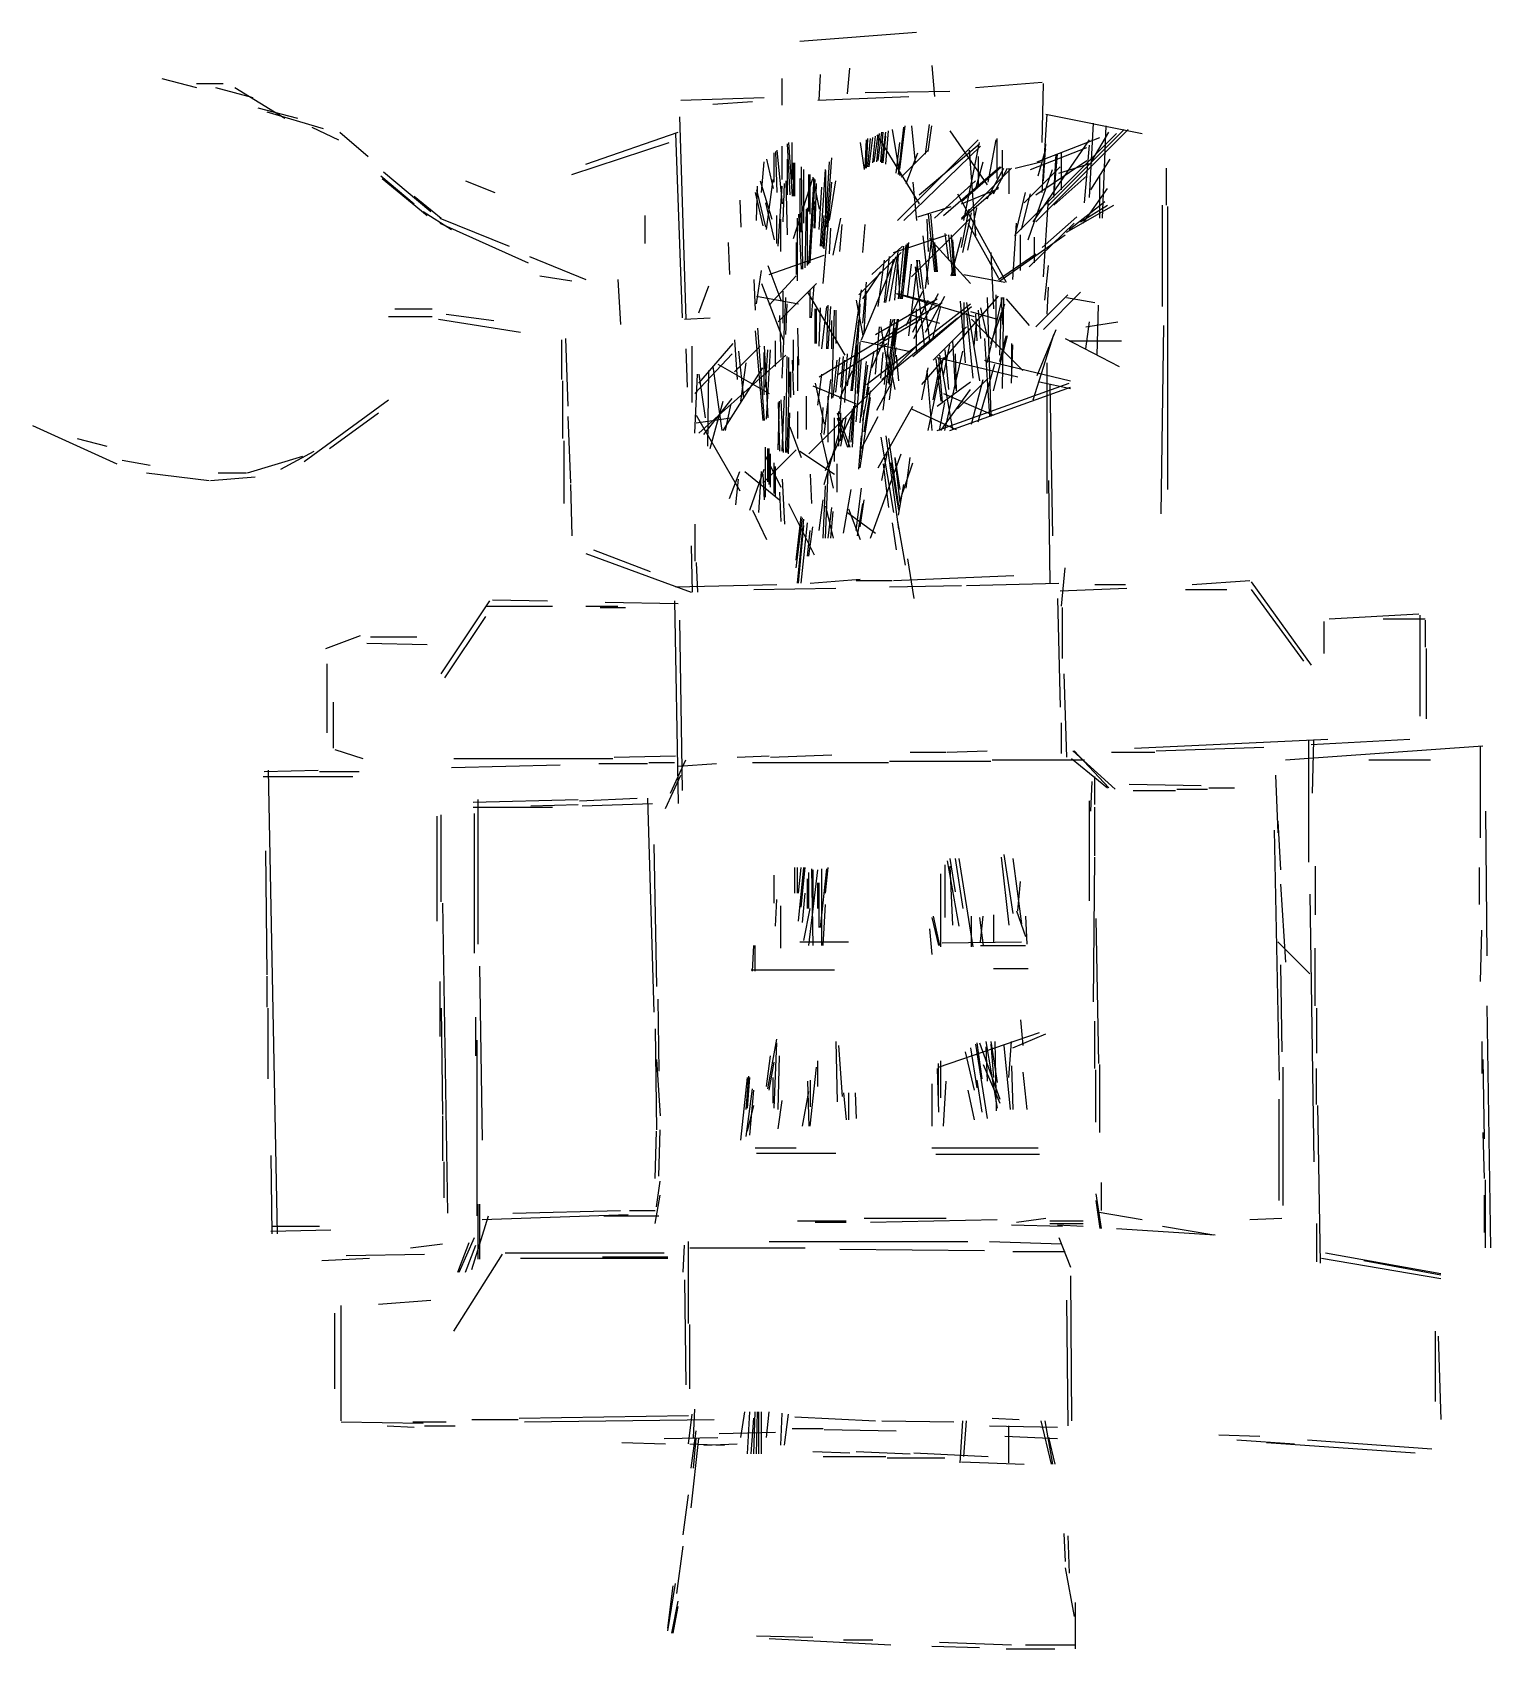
# Model space of a CAD drawing. Header units: metres. Extents: x 1 to 286, y 677 to 993.
import ezdxf

# ---------------------------------------------------------------- set-up
doc = ezdxf.new("R2010")
doc.units = ezdxf.units.M
for name, color, linetype in [('BRIDGE', 6, 'Continuous'), ('CREASE', 3, 'Continuous'), ('CUT', 7, 'Continuous'), ('FOLD', 1, 'Continuous'), ('SLOT', 5, 'Continuous')]:
    doc.layers.add(name, color=color, linetype=linetype)

msp = doc.modelspace()

# ---------------------------------------------------------------- linework, layer by layer
at = {"layer": 'BRIDGE'}
for p, q in [((185, 962), (186.5, 967.5)), ((77.25, 957.75), (82.75, 954.25)), ((159.25, 895), (160.75, 903.5)), ((162, 894.5), (163, 900.75)), ((127, 849.5), (134.5, 850)), ((244, 838.75), (244.5, 829.25)), ((186, 814.5), (194.75, 814.5)), ((57.5, 753), (66.75, 753.5))]:
    msp.add_line(p, q, dxfattribs=at)
at = {"layer": 'CREASE'}
for p, q in [((154.5, 979.5), (154.75, 984.5)), ((36.75, 982), (44, 980)), ((40.5, 982), (50.25, 976)), ((147.25, 978.5), (147.25, 983.75)), ((198, 971.25), (198.25, 982.75)), ((133.75, 978.75), (141.5, 979.25)), ((45, 978), (52.75, 976)), ((127.25, 976.25), (128.5, 936.75)), ((198, 961.5), (199, 976.75)), ((61, 973.25), (66.5, 968.5)), ((164.25, 966.5), (165, 972.25)), ((166, 967.75), (166.75, 973.25)), ((166.5, 967.5), (167, 973.25)), ((166.75, 967.25), (167.5, 973.25)), ((168.75, 973.75), (170.25, 964.75)), ((170, 965), (171, 974.25)), ((170.25, 966), (171.25, 974.5)), ((180, 973.5), (187.25, 963)), ((187.5, 963.5), (189, 971.75)), ((189.25, 964.25), (189.25, 972)), ((106.25, 965), (125.25, 971.25)), ((146, 969.5), (146.25, 961.5)), ((146.25, 969.75), (147.25, 959.25)), ((147.25, 964), (147.25, 970.5)), ((148.25, 971), (148.75, 961)), ((148.5, 971.25), (149.25, 960.75)), ((170.5, 964.5), (175.75, 969.75)), ((197.25, 964.75), (198.75, 970)), ((198.25, 963.75), (198.75, 971)), ((200.25, 960.5), (201, 969)), ((200.25, 961), (200.75, 969)), ((206.25, 959.5), (207.25, 970.75)), ((69.5, 965.5), (78.75, 957.75)), ((143.25, 961.5), (143.75, 967.5)), ((151.5, 955.5), (151.5, 966)), ((155.75, 965.75), (155.75, 956.5)), ((178.75, 957), (189.75, 966.5)), ((182.25, 959.75), (190, 966.5)), ((188.5, 961.25), (191.25, 966.25)), ((194.5, 959.5), (201.5, 966.5)), ((196.75, 961), (206.75, 967.75)), ((222.25, 959), (222.25, 966.25)), ((69, 964.75), (75.5, 959.25)), ((69.25, 964.25), (78, 957)), ((85.5, 963.75), (91.25, 961.5)), ((142.25, 956), (142.5, 962.75)), ((143, 963.75), (145.25, 956.25)), ((144.25, 954.25), (145.5, 964)), ((146.5, 951), (147.25, 962.75)), ((147.5, 955.75), (147.75, 963.25)), ((148, 963.75), (148.25, 953.25)), ((149.5, 952.5), (153.25, 964.25)), ((150.75, 964.25), (150.75, 953.75)), ((152.75, 957.25), (152.75, 965)), ((153.75, 954.5), (154, 963.25)), ((154.5, 954.25), (155, 962.5)), ((156.5, 956), (157.75, 963.75)), ((172.75, 963.5), (173.5, 956)), ((177, 956.5), (185, 963.75)), ((182.25, 956.25), (189.5, 962.5)), ((200.25, 959), (206.75, 964.75)), ((209.25, 956.5), (209.25, 964.75)), ((139, 960), (139.25, 954.75)), ((182.25, 959.25), (189.5, 962.25)), ((192.75, 953), (194.75, 961.5)), ((203.25, 954.25), (210.25, 959.75)), ((206, 955.5), (210.75, 962.25)), ((120.5, 957), (120.5, 951.5)), ((150.25, 944.25), (150.25, 956.5)), ((150.5, 957.25), (151, 946.5)), ((151, 953.75), (151.25, 958.75)), ((151.75, 946.75), (152, 958.25)), ((152.25, 947.25), (152.25, 958.5)), ((175.75, 957.25), (177, 946)), ((176.25, 957.25), (177.25, 946)), ((182.25, 950.75), (183.75, 958.25)), ((182.5, 949.75), (184.25, 957.5)), ((183.5, 950.25), (185.25, 958.5)), ((198, 950.75), (204.75, 956.75)), ((202.75, 953.75), (212, 959)), ((222.5, 903.5), (222.5, 958.75)), ((80.5, 955.5), (97.75, 947.75)), ((156.5, 949.5), (156.75, 954.5)), ((169, 949.75), (179.5, 953.25)), ((174.75, 953), (175.75, 943.5)), ((179.75, 953.25), (180.5, 945.25)), ((180.25, 953.25), (180.75, 945.25)), ((195.5, 947), (204.25, 955.5)), ((136.75, 951.75), (137, 945.5)), ((162.25, 941.5), (170.5, 949.75)), ((164.75, 945.5), (170.75, 951)), ((168.25, 940.25), (170, 950.25)), ((170, 940.75), (171, 951)), ((170.5, 940.75), (171.5, 951.25)), ((170.75, 940.75), (172, 951.75)), ((171, 944), (171.75, 951.5)), ((175.25, 942.75), (176.5, 952.5)), ((176, 952.5), (184, 943.75)), ((180.25, 945.25), (182.25, 952.75)), ((188, 949.75), (188.5, 938.75)), ((98, 949), (109, 944.5)), ((144.75, 945.5), (155.5, 949.25)), ((166, 939.25), (167.25, 948.25)), ((167.25, 940), (168.25, 949)), ((167.5, 940), (169, 948.5)), ((169.25, 940.5), (170, 949.25)), ((173.25, 947), (175, 931.75)), ((189.5, 944.5), (196.75, 949.5)), ((198.5, 940.5), (199.25, 947.25)), ((115.25, 944.5), (115.75, 935.75)), ((141.75, 944.5), (142, 938.5)), ((142.25, 939.75), (143.25, 946.25)), ((143.25, 943.75), (147.5, 932.75)), ((144.75, 939.5), (150, 945.25)), ((146.5, 936.25), (154, 943.75)), ((163, 936), (163.75, 944)), ((182.75, 945.5), (190.75, 944)), ((131, 938), (133, 943.25)), ((142.25, 941.25), (150.5, 939.75)), ((152.25, 942), (159.5, 929.75)), ((161.75, 940.5), (163, 933.5)), ((163.25, 934), (163.75, 942.25)), ((169.75, 941.75), (177.5, 939.75)), ((173, 933), (177.75, 941.75)), ((174.5, 924), (189.5, 941.25)), ((175.25, 934.25), (179, 941.25)), ((182, 940.25), (183, 928.25)), ((189, 931.25), (189, 941.5)), ((196.75, 935.25), (203, 941.5)), ((198.25, 934.75), (205.5, 942)), ((202.75, 941), (208.25, 940)), ((70.5, 937.25), (79, 937.25)), ((146.75, 937.5), (147, 929.25)), ((154.5, 931.5), (154.75, 939)), ((155, 931), (156, 939.25)), ((156, 931), (156.25, 939.5)), ((156.25, 931), (156.75, 939.25)), ((173.5, 930.25), (173.5, 938.75)), ((186, 939), (187.25, 933.25)), ((188, 932), (190.75, 939.75)), ((189.75, 929.75), (190, 938)), ((208.75, 929.75), (209, 939.5)), ((80.25, 936.75), (96.25, 934.25)), ((128.25, 936.75), (133.25, 937)), ((157, 931), (157, 936.5)), ((164.75, 927.25), (169, 936.75)), ((165.5, 926), (166.25, 935.25)), ((166.25, 932), (174.25, 936.75)), ((166.5, 935.25), (168, 926.25)), ((168, 924.25), (169.25, 935)), ((168.25, 924), (170, 936.75)), ((197, 925.75), (200.75, 934.75)), ((105, 933), (105.5, 919.75)), ((128.5, 931), (128.75, 923.5)), ((138, 932.75), (138.5, 925)), ((138, 926.5), (143, 931.5)), ((143.75, 931.5), (144.5, 917.5)), ((158.25, 926), (167.75, 932)), ((161, 922.75), (162, 931.75)), ((162, 922.25), (162.5, 932.25)), ((162.5, 932.5), (172, 930.5)), ((168.25, 921), (169.5, 931.25)), ((179, 930.75), (179.75, 923)), ((180.5, 932.5), (181, 923.25)), ((188.5, 922.75), (191.25, 933.5)), ((189.75, 928.5), (191, 933.5)), ((192, 924.25), (192.25, 931.75)), ((203.25, 932.5), (213.5, 932.5)), ((130.25, 922.25), (137.5, 930)), ((131, 914.5), (148, 929.75)), ((134.75, 928), (144.75, 922.25)), ((138.75, 930.5), (139.75, 921.25)), ((139.25, 920.75), (140.25, 928.25)), ((143.75, 922), (143.75, 930.25)), ((149.25, 928.75), (149.5, 922)), ((158.5, 918.25), (159.5, 928.75)), ((159.5, 920.5), (160, 930)), ((161.75, 916.75), (162.75, 929)), ((162.5, 916.5), (163.75, 928.5)), ((162.75, 917.75), (164, 927.75)), ((163.75, 922), (165.25, 930.5)), ((167.75, 930.5), (169.25, 923)), ((169.5, 929.75), (170, 924.75)), ((177.25, 929), (178.25, 920.75)), ((177.75, 929.25), (178.5, 920.5)), ((185.5, 916.75), (188.75, 928)), ((186.75, 928.75), (203.5, 924.75)), ((130.25, 914.5), (130.75, 926)), ((131, 926), (132.25, 917.5)), ((155.5, 914.25), (156.75, 925)), ((174.5, 921), (175.75, 927.25)), ((175.5, 926.75), (176.5, 915)), ((177.5, 919.75), (184, 924.5)), ((181.5, 919.25), (187.5, 925.25)), ((184.25, 916.25), (186.5, 925)), ((197.5, 924.5), (203.5, 923.25)), ((147.25, 911), (147.75, 921.75)), ((153.25, 923.75), (161.75, 920.25)), ((153.75, 924.25), (155.5, 916.25)), ((156.25, 912.75), (156.25, 921.75)), ((163.25, 914.75), (164.5, 922.75)), ((178.25, 915), (184, 923)), ((178.75, 922.25), (188.5, 918)), ((180, 915), (203.5, 923.5)), ((199.5, 924), (200, 894.5)), ((59, 911.5), (68.5, 918.5)), ((132, 914.25), (137.5, 921.25)), ((133.25, 911.5), (135.75, 920.75)), ((146.5, 911.25), (146.75, 920.75)), ((146.5, 920.5), (146.75, 911)), ((147, 921), (147.5, 910.75)), ((148.5, 910.5), (148.75, 918.5)), ((160.25, 911.75), (161, 919.25)), ((162.5, 909.5), (163.25, 919)), ((172.5, 919.25), (181.25, 915.25)), ((178, 915), (179, 920.5)), ((1, 916), (17.5, 908.5)), ((105.5, 917.75), (106, 904.75)), ((130.5, 916.5), (137.25, 917.5)), ((157.5, 909), (157.5, 917.5)), ((168, 913.5), (170, 900.25)), ((49.5, 907.5), (56, 911)), ((143.5, 904.75), (150, 911.25)), ((144, 902), (144, 911.75)), ((144.5, 905), (144.5, 911.5)), ((144.75, 904.5), (144.75, 911.5)), ((145.75, 902.75), (145.75, 908.75)), ((150.75, 911), (157.5, 906.5)), ((168.5, 908.75), (170, 899.5)), ((169.25, 909.5), (170.25, 901)), ((170.25, 901.25), (172.75, 908.75)), ((171.5, 903.75), (172.25, 909.75)), ((23.25, 906.75), (35.5, 905.25)), ((35.75, 905.25), (44.5, 906)), ((137, 901.75), (139, 907)), ((140, 907), (146.75, 901.5)), ((141, 899.5), (143.75, 907.5)), ((142.75, 899), (143.25, 907)), ((147.25, 905.5), (147.75, 896.75)), ((167, 908.5), (168, 900)), ((106, 904.5), (106.25, 894.5)), ((155.25, 894), (155.75, 904.25)), ((161.75, 895.5), (162.75, 903.75)), ((170, 898.5), (171, 904.5)), ((148.5, 900.75), (153.5, 890.75)), ((162.5, 896.25), (163.25, 901.5)), ((130.25, 896.75), (130.25, 889.5)), ((150, 889.75), (151, 898.25)), ((150, 888.25), (151.25, 898)), ((150.5, 885.25), (151.5, 896.5)), ((151, 885.25), (152.25, 897)), ((169.75, 897.25), (171.25, 888.75)), ((171.75, 890), (173, 882.25)), ((130.5, 889.25), (130.75, 883.5)), ((201.75, 880.75), (202.5, 888.25)), ((141.75, 884), (157.75, 884.25)), ((161.75, 885.75), (168.75, 885.75)), ((168.25, 884.5), (182.25, 884.75)), ((183.25, 884.75), (201.25, 885.25)), ((201.5, 883.75), (214.5, 884.25)), ((226, 884), (234, 884)), ((238.75, 884), (249, 870)), ((89.5, 880.75), (102.5, 880.75)), ((109, 880.75), (115.25, 880.75)), ((111.75, 880.5), (116.75, 880.5)), ((202, 870.5), (202, 880.5)), ((81.5, 866.75), (89.5, 878.75)), ((127.25, 878), (127.75, 844.75)), ((253, 871.5), (253, 877.75)), ((264.5, 878.25), (272.75, 878.25)), ((272.75, 878), (272.75, 872.75)), ((58.25, 872.5), (65, 875)), ((66.25, 873.5), (78, 873.25)), ((273, 858.75), (273, 872.5)), ((202.25, 867.5), (202.75, 851.25)), ((59.75, 853), (59.75, 862)), ((204, 852.5), (212.25, 845)), ((204.25, 852.5), (211, 845.25)), ((211.5, 852.25), (220, 852.25)), ((220.25, 852.5), (241.25, 853.25)), ((250, 830.75), (250, 854.5)), ((250.5, 853.75), (269.75, 854.75)), ((250.75, 844.25), (251, 854.5)), ((283.5, 835.5), (283.5, 853.5)), ((47, 848.75), (48.75, 758.25)), ((82.75, 849.25), (104, 849.75)), ((111.5, 850), (121, 850)), ((121.25, 850.25), (126.25, 850.25)), ((125.5, 844.25), (128.5, 850.75)), ((145, 851.25), (157, 851.75)), ((168.25, 850.5), (188, 850.5)), ((203.75, 851), (210.75, 845.25)), ((261.75, 850.75), (273.75, 850.75)), ((46, 847.5), (63.5, 847.5)), ((207.5, 840.75), (207.75, 846.5)), ((208.25, 842), (208.25, 847.5)), ((243.5, 847.75), (244, 836.5)), ((88, 814.75), (88, 843)), ((215.75, 844.75), (224, 844.75)), ((224.25, 845), (230.25, 845)), ((230.5, 845.25), (235.5, 845.25)), ((80.75, 823), (80.75, 840)), ((87, 841.5), (102.5, 841.5)), ((98.25, 841.75), (107.5, 842)), ((108.25, 841.75), (122, 842.25)), ((208.25, 832), (208.25, 841.5)), ((284.5, 840.75), (284.75, 812.5)), ((122.25, 834.25), (122.75, 806.5)), ((179.5, 831), (181.75, 818.25)), ((190.5, 832.25), (192.25, 820.75)), ((208, 803.5), (208.25, 831.75)), ((251.25, 830), (251.25, 820.5)), ((150.5, 819.25), (151.5, 829.75)), ((151, 822), (151.75, 829.75)), ((152.25, 821.75), (152.25, 827.5)), ((152.5, 821.75), (152.5, 828.75)), ((154.25, 821.75), (154.25, 826.75)), ((154.5, 818), (154.5, 826.75)), ((154.75, 818), (156, 829.5)), ((193.25, 821.25), (193.75, 827)), ((244.5, 826.5), (245.5, 811.25)), ((81, 822.75), (82, 762.25)), ((147, 814), (147, 822.25)), ((151.5, 815.5), (152.75, 821.75)), ((155.25, 814.5), (155.75, 822.5)), ((185.75, 820), (186.5, 814.5)), ((194.75, 820.25), (195, 814.75)), ((208.5, 819.75), (209, 791.5)), ((283.5, 807.5), (283.75, 817.5)), ((244, 815.25), (250.25, 809)), ((251.25, 802.75), (251.25, 814)), ((88.25, 810.5), (88.75, 776.5)), ((188.5, 810), (195.25, 810)), ((244.5, 810.75), (244.75, 793.75)), ((123, 804), (123.25, 790)), ((251.5, 802.25), (251.5, 793.5)), ((284.75, 802.75), (285.5, 755.5)), ((193.75, 800), (194.25, 795)), ((144.5, 786.5), (146.25, 796.25)), ((177.75, 790.75), (197.5, 797.5)), ((185.75, 795.5), (189.75, 784.5)), ((188, 795.75), (189.25, 787.75)), ((191.5, 788.75), (192, 795.75)), ((192.25, 794.5), (198.75, 797.25)), ((283.75, 795.75), (283.75, 789.5)), ((122.75, 792.25), (123.5, 781.25)), ((146.5, 782.5), (146.75, 793)), ((158.25, 795), (159, 785)), ((183, 793.75), (184.75, 786.25)), ((184, 794.5), (185.25, 786.75)), ((139.25, 776.5), (140.5, 788.75)), ((144.75, 786.25), (145.75, 791.75)), ((152.75, 779.25), (154, 790.75)), ((177.5, 790.5), (177.75, 782)), ((177.75, 785), (177.75, 791.5)), ((186.5, 791.25), (189.75, 783.75)), ((192, 791), (192.25, 782.5)), ((209.25, 778), (209.25, 791.25)), ((245, 763.75), (245, 790.75)), ((251.5, 783.5), (251.5, 790.5)), ((140.25, 777.25), (141.5, 786.5)), ((141, 777.5), (141.75, 786.25)), ((152.25, 788), (152.5, 779.25)), ((152.75, 788.25), (152.75, 783)), ((159.25, 785.75), (159.75, 780.5)), ((161.5, 785.75), (161.75, 780.75)), ((178.75, 779.25), (179.25, 788)), ((140.5, 778.25), (141.75, 783.25)), ((146.5, 778.75), (147.25, 784.25)), ((251.75, 783.25), (252.25, 752.5)), ((123.25, 769.5), (123.5, 778.5)), ((284, 778), (284.25, 769)), ((142, 775), (150, 775)), ((122.75, 763.5), (123.5, 768.5)), ((209.5, 768.25), (209.5, 762.75)), ((284.5, 755.5), (284.5, 768.75)), ((88, 753.25), (88, 764)), ((88.25, 764), (88.25, 753.25)), ((122.5, 760.25), (123.5, 765.75)), ((208.5, 766), (209.5, 759.25)), ((284.25, 765.75), (284.25, 758.5)), ((86.75, 751.25), (90, 761.75)), ((88.75, 761), (117.25, 762)), ((112.5, 761.75), (123.25, 761.75)), ((150.25, 760.75), (159.75, 760.75)), ((164.5, 760.5), (189.25, 761)), ((208.75, 762.5), (217.5, 761)), ((238.5, 761), (244.75, 761.25)), ((47.5, 758.75), (59.25, 759)), ((47.75, 759.75), (57, 759.75)), ((84.25, 750.75), (87.25, 757.5)), ((192, 760), (202, 759.75)), ((199.5, 760.25), (206, 760.25)), ((212.5, 759.25), (231.75, 758)), ((221.5, 759.75), (231.5, 758)), ((62.25, 754), (77.5, 754.25)), ((85.5, 750.75), (87.5, 756)), ((129, 740.75), (129, 756.75)), ((129.25, 755.5), (151.75, 755.5)), ((158.5, 755.25), (186.75, 755)), ((192.25, 754.75), (202.5, 754.75)), ((96.25, 753.5), (125, 753.5)), ((112.25, 753.75), (125, 753.75)), ((252.5, 753.5), (275.75, 749.5)), ((203.5, 750), (203.75, 721.75)), ((61.25, 721.75), (61.25, 744.25)), ((129.25, 728), (129.25, 740.5)), ((275.25, 738.25), (275.75, 722)), ((129, 717.25), (129.75, 723)), ((130, 718.5), (130.25, 724)), ((140.5, 715.25), (141, 723.5)), ((141.75, 715.25), (142, 723.5)), ((142.25, 715.25), (142.5, 723.5)), ((142.75, 715.25), (142.75, 723.5)), ((143.25, 715.25), (143.25, 723.5)), ((147.75, 717), (148.5, 723)), ((70.25, 720.75), (75.5, 720.5)), ((77.5, 720.75), (83.5, 720.75)), ((86.75, 722), (95.75, 722)), ((129.5, 712.5), (130.5, 719.75)), ((182, 713.5), (182.5, 721.75)), ((197.75, 721.75), (199.75, 713.25)), ((198.5, 721.75), (200, 713.25)), ((116, 717.5), (124.5, 717.25)), ((129.25, 717.25), (136, 717)), ((130, 712.5), (130.5, 718.25)), ((132, 717), (138.5, 717.25)), ((236, 718), (247.25, 717.25)), ((241.75, 717.5), (270.75, 715.5)), ((155.25, 714.75), (167.5, 714.75)), ((167.75, 714.5), (179, 714.5)), ((182.25, 713.75), (194.5, 713.25)), ((203, 699.25), (203.25, 692)), ((126.75, 688), (128, 697.25)), ((202.5, 693), (204.25, 683.5)), ((125.75, 680.25), (127, 686.5)), ((126, 680.25), (127, 685.5)), ((204.5, 677.25), (204.5, 686.25)), ((144.75, 679.25), (168.5, 678)), ((176.5, 677.75), (185.75, 677.5)), ((191, 677.25), (200.5, 677.25)), ((194.75, 678), (204.5, 678))]:
    msp.add_line(p, q, dxfattribs=at)
at = {"layer": 'CUT'}
for p, q in [((207.25, 960.5), (208, 975)), ((165.75, 972.75), (174, 959.25)), ((169.75, 956), (185.5, 971.75)), ((193, 953.5), (212.5, 973)), ((196.25, 955.75), (207.25, 971.75)), ((196.75, 955.75), (214.75, 973.75)), ((197, 967.5), (209.25, 972.25)), ((199.25, 959), (214, 973.75)), ((209.75, 956.5), (210.5, 974.5)), ((171, 956), (186, 970.5)), ((182.75, 956), (185.75, 971.25)), ((183.75, 969.75), (185, 953)), ((151, 966.5), (151.25, 946.5)), ((154.75, 951), (155.75, 966)), ((155.5, 950.5), (156.5, 967.5)), ((156, 954.75), (157, 968.25)), ((182.25, 956.5), (192, 966.25)), ((195.25, 952.25), (200, 966)), ((152.5, 947.5), (153.5, 964.25)), ((152.75, 947.75), (153.75, 964)), ((155.25, 943.75), (157, 963.5)), ((181.5, 961.25), (191, 944)), ((198.25, 945), (199.25, 960.25)), ((172.5, 945), (184, 956.5)), ((189.75, 944.25), (202.5, 953.25)), ((192.25, 944.5), (193, 955.5)), ((162.75, 932.75), (169.5, 949)), ((172, 933.5), (173.75, 948.25)), ((174, 948.25), (176, 932.5)), ((147.25, 925.25), (148, 941)), ((160, 923.75), (162.75, 942.5)), ((165.5, 933.75), (177.5, 940.75)), ((169.5, 941.75), (184.75, 937.25)), ((187.25, 941), (188, 917.75)), ((187.25, 928.25), (190.25, 941)), ((190.25, 923.25), (190.5, 941)), ((154.5, 925.5), (178.5, 940)), ((157, 921.25), (157.5, 938.5)), ((161, 911.75), (162.5, 939.75)), ((163.75, 924), (184, 939.75)), ((172.75, 929.5), (184.25, 939.25)), ((183.25, 940), (185.75, 924.75)), ((183.25, 938), (184.5, 925.25)), ((142, 934.5), (143.5, 917)), ((142.5, 935), (143.75, 917)), ((160.75, 922.75), (162.25, 936.5)), ((167, 919), (169.25, 936.75)), ((167.25, 924), (168.5, 936.75)), ((176.75, 928.75), (183.25, 935.25)), ((184.25, 936.75), (194.25, 926.75)), ((131, 924.25), (137.75, 932)), ((144.25, 917.25), (145, 930.75)), ((152.5, 910.5), (174.25, 932.25)), ((186.75, 933), (187.75, 917.75)), ((196.25, 921), (200.25, 933.75)), ((202.5, 933), (213, 927.5)), ((148, 910.75), (148.25, 929.5)), ((175.75, 915), (178.75, 929.25)), ((177.5, 929.25), (193.25, 925.5)), ((178, 929.75), (180.5, 915.25)), ((179, 915), (182.5, 930.5)), ((199, 902.75), (199, 928.25)), ((132.75, 912), (133, 926.75)), ((133.75, 927.5), (135.5, 915)), ((135.75, 915), (143.5, 927.25)), ((148.25, 910.75), (148.75, 926.5)), ((162.5, 907.75), (164.5, 921.5)), ((177.5, 915), (203.25, 924.25)), ((166, 907.75), (172.75, 919.75)), ((130.5, 918), (139, 903.25)), ((155.5, 904.5), (159.25, 917.5)), ((166.5, 913.75), (169, 899)), ((167.5, 914), (170, 895.75)), ((164.5, 894), (170.5, 910.5)), ((155.75, 894), (156.25, 907)), ((150.25, 885.25), (151.5, 897.75)), ((109, 891), (129.5, 883.5)), ((80.75, 867.5), (90.25, 881.75)), ((112.75, 881.5), (127, 881.25)), ((245.5, 850.75), (284, 853.5)), ((141.5, 850.25), (168, 850.25)), ((57, 848.5), (64.75, 848.5)), ((181, 831.5), (182.5, 821.75)), ((190, 831.75), (191.5, 818.5)), ((192.25, 831.5), (194, 818.75)), ((152.5, 814.5), (154.25, 829.25)), ((155, 814.5), (155, 829.5)), ((178.25, 814.25), (178.25, 828.5)), ((150.75, 815.25), (160.25, 815.25)), ((178.5, 815), (194, 815.25)), ((141.25, 809.75), (157.5, 809.75)), ((122.5, 798.25), (122.75, 778.5)), ((145.75, 782.75), (146.25, 795.5)), ((185, 795.25), (187.25, 780.75)), ((187, 795.75), (189.25, 782.75)), ((188.75, 795.75), (189, 782.25)), ((190.5, 795), (191.75, 782.5)), ((142.25, 774), (157.75, 774)), ((163.25, 761.25), (179.25, 761.25)), ((83.25, 739.25), (92.75, 754.25)), ((144.75, 756.75), (183.5, 756.75)), ((187.75, 756.75), (201.75, 756.25)), ((97, 721.5), (134, 722)), ((155.5, 720), (169.5, 719.75)), ((187.75, 720.75), (201, 720.5)), ((124.25, 718.25), (134.75, 718.5)), ((190.75, 718.75), (201, 718.25)), ((161.75, 715.75), (172.25, 715.25)), ((173, 715.5), (187.5, 714.75)), ((178, 678.5), (192, 678))]:
    msp.add_line(p, q, dxfattribs=at)
at = {"layer": 'FOLD'}
for p, q in [((150.75, 991), (173.5, 992.75)), ((26.25, 983.75), (33, 982)), ((33, 982.75), (38.25, 982.75)), ((163.5, 981), (180, 981.25)), ((185, 982), (198, 983)), ((127.5, 979.5), (143.75, 980)), ((154.25, 979.5), (172, 980.25)), ((46.75, 977.25), (57.75, 974)), ((198.75, 976.75), (217.5, 973)), ((55.5, 974.25), (60.75, 971.75)), ((109, 967), (127, 973.25)), ((126.5, 973), (127.75, 937)), ((174, 961), (185.75, 971)), ((75.5, 960.75), (80.75, 956.5)), ((80.5, 956.5), (94, 951)), ((157.25, 949.25), (158.75, 956.5)), ((221.5, 939.25), (221.5, 959)), ((71.75, 938.75), (79, 938.75)), ((81.75, 937.75), (91, 936.5)), ((184, 938.25), (189.25, 936.75)), ((166.75, 925), (181.5, 937)), ((221.25, 898.75), (221.75, 935.5)), ((104.25, 932.75), (104.25, 925)), ((129.75, 920.5), (129.75, 931.5)), ((104.5, 913.5), (104.5, 924.75)), ((54, 909), (70.5, 921)), ((155.75, 907.25), (161.75, 920)), ((9.75, 913.5), (15.5, 912)), ((104.75, 900.75), (104.75, 913)), ((18.5, 909.25), (24, 908.25)), ((43, 906.75), (53.75, 910)), ((37.25, 906.75), (42.75, 906.75)), ((199.25, 905.25), (199.5, 885.25)), ((110.5, 891.75), (121.5, 887.5)), ((129.5, 892.5), (129.75, 883.5)), ((169, 885.75), (192.5, 886.75)), ((126.5, 884.5), (146.25, 885)), ((152.75, 885.25), (162.5, 886)), ((208.25, 885), (214.25, 885)), ((227.25, 885), (238.5, 885.75)), ((238.75, 885.5), (250.5, 869.25)), ((90.75, 882), (101.5, 881.75)), ((126.25, 881.75), (127, 842.25)), ((201, 882.25), (201.5, 861)), ((254, 878.25), (271.5, 879.25)), ((271.75, 859.25), (271.75, 879)), ((67, 874.75), (76, 874.75)), ((58.5, 856), (58.5, 869.5)), ((201.75, 852), (201.75, 858)), ((172.25, 852.25), (179.25, 852.25)), ((179.5, 852.25), (187.25, 852.5)), ((216, 853), (253.75, 854.75)), ((46.25, 848.5), (56.75, 848.75)), ((83.25, 851), (114.25, 851)), ((114.5, 851.25), (126.5, 851.5)), ((138.5, 851.25), (144.75, 851.5)), ((188.25, 850.75), (206.25, 850.75)), ((215, 846), (229, 845.75)), ((87, 842.5), (107.5, 843)), ((107.75, 842.75), (119, 843.25)), ((121, 843.25), (122.25, 801.5)), ((207.25, 823.25), (207.25, 842.75)), ((80, 819.25), (80, 839.75)), ((87.25, 813), (87.25, 840.25)), ((243.25, 837), (244.25, 788.25)), ((46.5, 833), (46.75, 808.75)), ((181.75, 831.5), (184.5, 814.25)), ((153, 829.5), (153.25, 814.5)), ((283.25, 829.75), (283.25, 822.5)), ((250.25, 824.5), (251, 772.25)), ((176, 817.75), (176.5, 812.75)), ((46.75, 808.5), (46.75, 802.5)), ((80.5, 807.5), (80.5, 796.75)), ((47, 788.5), (47, 802.25)), ((80.75, 802.25), (81, 781.5)), ((87.5, 793), (87.5, 800.5)), ((208.25, 790.5), (208.25, 799.75)), ((87.75, 761.75), (87.75, 796)), ((284, 792.25), (284.25, 776.75)), ((208.5, 780), (208.5, 790.25)), ((176.5, 787.5), (176.5, 779.25)), ((244.25, 764.75), (244.25, 784.5)), ((81, 781.25), (81, 772.5)), ((122.5, 769), (122.75, 778.25)), ((47.5, 773.5), (47.75, 758.25)), ((176.5, 775), (197.25, 775)), ((177.25, 773.75), (197.5, 773.75)), ((81.25, 772.25), (81.25, 765.25)), ((94.75, 762.25), (115.75, 762.75)), ((117.5, 762.75), (122.5, 762.75)), ((193, 760.5), (198.75, 761.25)), ((74.75, 755.5), (81, 756.25)), ((93.25, 754.5), (124.25, 754.5)), ((128, 750.75), (128.25, 756)), ((253.25, 754.5), (275.75, 750.5)), ((260.75, 753), (275.75, 750.25)), ((128.25, 749.25), (128.5, 728.75)), ((68.5, 744.5), (78.75, 745.25)), ((202.75, 745.25), (203, 720.75)), ((60, 728), (60, 742.75)), ((274.75, 725.5), (274.75, 739.25)), ((96, 722.25), (129, 722.75)), ((149.75, 722.5), (165.5, 721.75)), ((61.25, 721.5), (77.25, 721.25)), ((75.25, 721.5), (81.75, 721.5)), ((141.25, 715.25), (141.75, 722.25)), ((166.75, 721.75), (180.75, 721.5)), ((188.25, 722.25), (193.5, 722)), ((129.5, 704.75), (131, 718.25)), ((232.5, 719), (240.5, 718.75)), ((249.75, 718), (274, 716.25)), ((128, 699.5), (129, 707.25)), ((202.25, 699.75), (202.5, 694.25)), ((125, 680.75), (126.5, 690)), ((125, 681.25), (126, 689.5)), ((142.25, 679.75), (153.25, 679.5)), ((159.25, 679), (165, 679))]:
    msp.add_line(p, q, dxfattribs=at)
at = {"layer": 'SLOT'}
for p, q in [((160, 980.75), (160.5, 985.75)), ((176.5, 986.25), (177, 980.25)), ((163.5, 966.25), (163.75, 971.75)), ((163.75, 966.25), (164, 972)), ((164, 966.5), (164.5, 972)), ((165, 967.25), (165.5, 972.5)), ((165.25, 967.5), (166, 972.75)), ((165.75, 967.5), (166.25, 973)), ((167, 967.25), (167.5, 972.5)), ((167.5, 967), (168, 973.5)), ((172.5, 974.5), (173.25, 967.25)), ((175.25, 969), (176, 974.75)), ((175.75, 969.5), (176.5, 974.5)), ((207.75, 967.75), (211, 973.25)), ((145.75, 963.5), (145.75, 969.25)), ((149.25, 964), (149.25, 971.25)), ((162.5, 971.25), (163.25, 966)), ((169.5, 965.25), (170.25, 971.25)), ((171.5, 963.25), (173.75, 969.25)), ((190.25, 964.25), (190.25, 969.75)), ((195.75, 966), (206.75, 970.25)), ((201.75, 962), (201.75, 969.25)), ((144.25, 968), (145.5, 962.25)), ((148.25, 968), (148.25, 961)), ((149.5, 960.75), (149.5, 967.25)), ((149.75, 960.75), (149.75, 967.25)), ((185.5, 968.5), (185.5, 963)), ((187.25, 960.25), (190.5, 966.25)), ((191.5, 966.25), (191.5, 961.25)), ((192.75, 966.25), (197.75, 967.5)), ((201.25, 965.25), (207.75, 967.25)), ((207.5, 962), (211.25, 968)), ((152.5, 957.75), (152.5, 965)), ((153.25, 964.5), (154.5, 958.25)), ((142, 961.5), (143.5, 955)), ((142.25, 962), (144, 954.75)), ((144, 959.5), (145.75, 952.25)), ((153.5, 954.5), (153.75, 959.75)), ((194, 954.25), (195.75, 961.25)), ((146.25, 951.5), (146.25, 957)), ((147, 950), (147, 956.25)), ((155, 951), (155.5, 957)), ((155.25, 950.75), (155.75, 956.25)), ((173.75, 956.75), (180.25, 958.75)), ((175.5, 956.25), (175.75, 950)), ((205.5, 955.75), (210.75, 959)), ((158.5, 950), (159, 955.25)), ((163, 949.75), (163.5, 955.25)), ((179, 953.5), (179.75, 948.25)), ((183.5, 955.5), (189.5, 944.75)), ((193.75, 946.25), (193.75, 953.25)), ((150, 951.75), (150, 945.5)), ((177, 951.75), (177.5, 946)), ((180.5, 952.25), (181, 945.25)), ((196.5, 947.75), (196.5, 952.75)), ((144.5, 947.25), (147, 940.5)), ((169.75, 948), (170.25, 940.75)), ((171.75, 941), (172.5, 947.5)), ((173.5, 948.25), (174.25, 942.75)), ((100, 945.25), (106.25, 944.25)), ((163, 940.75), (166.5, 946)), ((147.5, 936), (147.5, 942.25)), ((152.75, 937), (152.75, 942.5)), ((153, 937), (153.5, 943.25)), ((171.5, 935.5), (174.75, 942.25)), ((172.75, 934.25), (175.75, 940.5)), ((190, 941), (190.25, 935.75)), ((191, 940.75), (195.5, 935.5)), ((199, 937.75), (199.25, 943)), ((148, 933.75), (148.25, 939.75)), ((153.75, 932), (153.75, 938.75)), ((154, 932), (154, 938.75)), ((157.75, 938.5), (157.75, 932)), ((172, 937.75), (178, 936)), ((176.75, 933.25), (178.25, 939.25)), ((182.75, 940), (182.75, 933.25)), ((185, 937.75), (185.25, 932.5)), ((185.5, 938.5), (186, 933)), ((150.25, 935), (150.5, 927.75)), ((169, 931.5), (169.75, 936.75)), ((184.75, 931.5), (185.25, 936.75)), ((206.5, 931), (207.25, 936.25)), ((206.5, 935.25), (212.75, 936.25)), ((144, 923.5), (144.5, 930.75)), ((146, 927.5), (146, 932.5)), ((149.5, 926.75), (149.5, 932.75)), ((178.75, 925.75), (180, 931.75)), ((192, 932), (192, 925.25)), ((148.5, 929.25), (148.5, 922.25)), ((150.25, 929.5), (150.25, 922.75)), ((157.25, 921.5), (158, 928.75)), ((157.75, 922.5), (158.5, 929.25)), ((158.75, 923.5), (159.25, 929.5)), ((166.5, 925.25), (167, 930.25)), ((181, 930), (181.25, 922.75)), ((149, 921.5), (149, 926.5)), ((154.25, 920), (155, 926)), ((158.5, 921.25), (161, 926.75)), ((165.75, 919), (168.75, 924.5)), ((176.75, 921), (178, 927.25)), ((152, 915.25), (152, 921.75)), ((163, 917), (164.25, 923.5)), ((136.25, 915), (137.25, 920)), ((150.25, 918.75), (150.25, 913.5)), ((155, 914.5), (155.25, 919.5)), ((158, 918.5), (160.5, 911.75)), ((158.25, 918.75), (158.25, 912)), ((158.75, 913), (158.75, 918.5)), ((160.75, 912.75), (161.25, 919.75)), ((148.75, 915.75), (151, 909.75)), ((158, 917.5), (160, 911.75)), ((158.75, 912), (159.75, 917.5)), ((162.75, 911.5), (166, 917.75)), ((154.75, 914.5), (157.25, 903.75)), ((162.25, 907.5), (162.75, 914)), ((144, 910), (147, 904)), ((145, 904), (145, 910.5)), ((166.75, 905.25), (167.75, 910.5)), ((169.25, 909.75), (170.25, 903.5)), ((138.25, 900.5), (138.75, 905.5)), ((143.5, 906.5), (143.75, 901.5)), ((146, 902.25), (146, 908)), ((152.75, 906.5), (153, 900.75)), ((158, 903), (158, 908.5)), ((146.75, 903), (147, 897.25)), ((141.5, 899.5), (144.25, 893.75)), ((154.5, 895.5), (155.25, 901.5)), ((155.75, 900.25), (157.25, 894)), ((156.25, 894), (157, 900)), ((156.75, 894), (157.25, 899.25)), ((160.25, 899.75), (162.5, 893.75)), ((152.5, 890.5), (153.25, 896.25)), ((160, 899), (165.5, 895)), ((168.75, 897), (169.5, 891.75)), ((152.25, 890.5), (152.75, 895.5)), ((60, 852.75), (65.5, 851)), ((124.5, 841.25), (127.5, 847.75)), ((179, 830.25), (179, 820)), ((180, 831.5), (181, 825)), ((180, 830), (180.5, 818.5)), ((145.75, 822.75), (145.75, 828.25)), ((149.75, 824.75), (149.75, 829.75)), ((150.25, 824.75), (150.25, 829.75)), ((150.5, 824.75), (151, 829.75)), ((153.25, 829.25), (153.25, 822.5)), ((155.75, 824.75), (156.25, 829.75)), ((146, 818.25), (146.25, 823.5)), ((151.25, 819), (151.75, 824.75)), ((188.5, 820.5), (188.5, 815.25)), ((193, 821.25), (194.75, 816.25)), ((176.5, 820), (177.75, 814.5)), ((176.75, 820.25), (178, 814.5)), ((184.25, 814.25), (184.25, 820.25)), ((186, 815.25), (186.5, 820.25)), ((141.5, 809.5), (141.75, 814.5)), ((142, 809.5), (142, 814.5)), ((157.75, 795.75), (158, 784)), ((185.25, 795.5), (186.25, 788.5)), ((188, 795.25), (188.5, 788.75)), ((144.25, 787), (145, 793)), ((154.25, 787), (154.25, 792)), ((178.25, 784.75), (178.25, 792)), ((187, 794.75), (187.25, 788)), ((140.25, 782.5), (140.75, 789)), ((140.5, 782.75), (141, 788.75)), ((145.5, 783.75), (145.5, 788.75)), ((194.25, 789.75), (195, 782.5)), ((151.25, 779.25), (152.5, 786)), ((160.25, 785.75), (160.25, 780.5)), ((183.5, 786.25), (184.75, 780.5)), ((185.25, 788.25), (186.25, 782)), ((208.5, 764.75), (209.25, 759.25)), ((153.75, 760.5), (159.75, 760.5)), ((199.5, 760.75), (206, 760.75)), ((201, 760), (206, 759.75)), ((201.25, 757.5), (203.5, 751.75)), ((251.5, 760.25), (251.5, 752.75)), ((84, 750.75), (86.25, 756.5)), ((139.25, 718.5), (140, 723.5)), ((144.25, 718.5), (144.75, 723.5)), ((147, 717), (147.25, 723.25)), ((135, 719.25), (146, 719.5)), ((149.25, 720.25), (155.25, 720.25)), ((182.75, 714.75), (183.25, 721.75)), ((191.5, 713.5), (191.5, 720.75)), ((199.25, 718.5), (200.5, 713.25)), ((153.25, 715.75), (160.5, 715.5))]:
    msp.add_line(p, q, dxfattribs=at)

doc.saveas('drawing.dxf')
